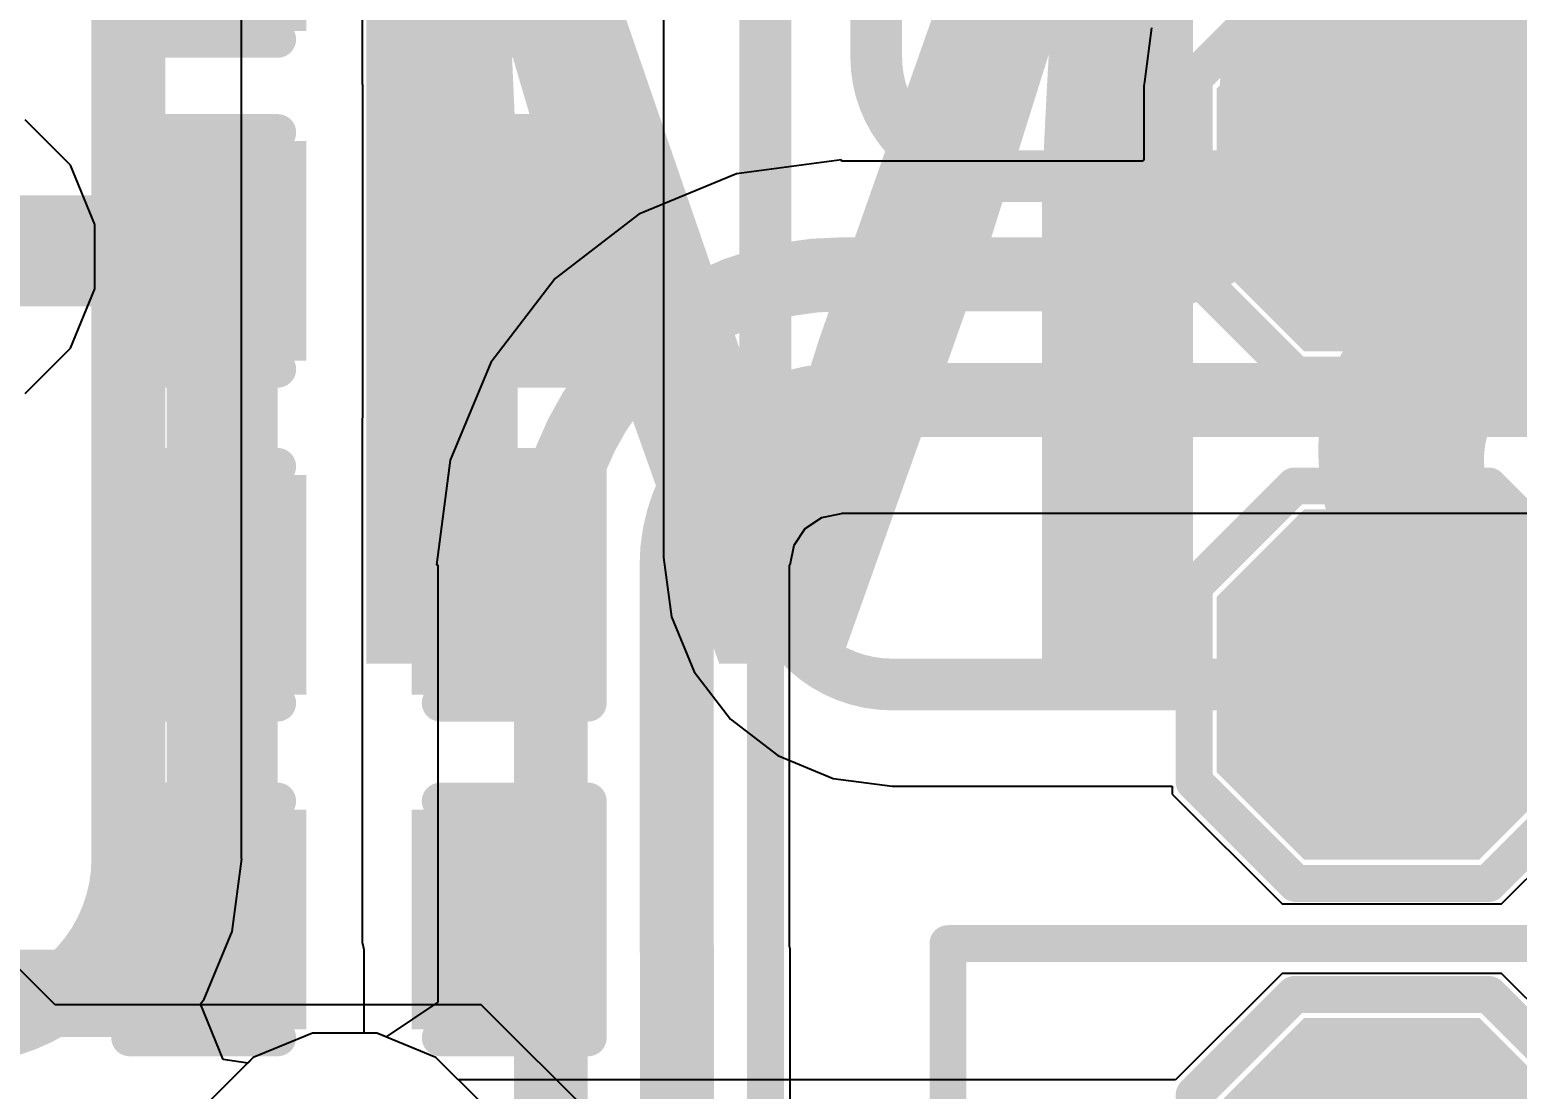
# Model space of a CAD drawing. Header units: inches. Extents: x 0 to 5359, y 0 to 5098.
# Drawn here: x 77.48 to 82.59, y 43.09 to 46.73 of the extents above; entities that cross this region are included whole.
import ezdxf

# ---------------------------------------------------------------- set-up
doc = ezdxf.new("R2010")
doc.units = ezdxf.units.IN
for name, color, linetype in [('Bottom Layer', 5, 'Continuous'), ('Bottom Overlay', 54, 'Continuous'), ('Layer 1', 16, 'Continuous'), ('Layer 2', 76, 'Continuous'), ('Top Layer', 1, 'Continuous'), ('Top Overlay', 2, 'Continuous'), ('Top Paste', 8, 'Continuous'), ('Top Solder', 216, 'Continuous')]:
    doc.layers.add(name, color=color, linetype=linetype)
doc.styles.add('Arial Black_Bold', font='', dxfattribs={"height": 0.2})
doc.styles.get('Arial Black_Bold').set_extended_font_data('Arial Black', bold=True)

# ---------------------------------------------------------------- blocks, each defined once
blk = doc.blocks.new('T____________0_5___68')
at = {"layer": 'Top Layer'}
blk.add_hatch(color=1, dxfattribs=at).paths.add_polyline_path([(0.25, 0.5), (-0.25, 0.5), (-0.5, 0.25), (-0.5, -0.25), (-0.25, -0.5), (0.25, -0.5), (0.5, -0.25), (0.5, 0.25)])
at = {"layer": 'Top Paste'}
blk.add_hatch(color=8, dxfattribs=at).paths.add_polyline_path([(0.25, 0.5), (-0.25, 0.5), (-0.5, 0.25), (-0.5, -0.25), (-0.25, -0.5), (0.25, -0.5), (0.5, -0.25), (0.5, 0.25)])
at = {"layer": 'Top Solder'}
blk.add_hatch(color=216, dxfattribs=at).paths.add_polyline_path([(0.3008, 0.6016), (-0.3008, 0.6016), (-0.6016, 0.3008), (-0.6016, -0.3008), (-0.3008, -0.6016), (0.3008, -0.6016), (0.6016, -0.3008), (0.6016, 0.3008)])
at = {"layer": 'Top Overlay'}
for points in [[(-0.6819, 0.3332, 0.127, 0.127, 0), (-0.3355, 0.6795, 0.127, 0.127, 0)], [(0.3365, 0.6795, 0.127, 0.127, 0), (-0.3355, 0.6795, 0.127, 0.127, 0)], [(0.6836, 0.3324, 0.127, 0.127, 0), (0.3365, 0.6795, 0.127, 0.127, 0)], [(-0.6819, -0.3341, 0.127, 0.127, 0), (-0.6819, 0.3332, 0.127, 0.127, 0)], [(0.6836, -0.3298, 0.127, 0.127, 0), (0.6836, 0.3324, 0.127, 0.127, 0)], [(-0.3374, -0.6786, 0.127, 0.127, 0), (-0.6819, -0.3341, 0.127, 0.127, 0)], [(0.3349, -0.6786, 0.127, 0.127, 0), (0.6836, -0.3298, 0.127, 0.127, 0)], [(0.3349, -0.6786, 0.127, 0.127, 0), (-0.3374, -0.6786, 0.127, 0.127, 0)]]:
    blk.add_lwpolyline(points, format="xyseb", dxfattribs=at)
for points in [[(-0.3673, 0.6795, 0.0635, 0.0635, 1), (-0.3038, 0.6795, 0.0635, 0.0635, 1)], [(-0.3673, 0.6795, 0.0635, 0.0635, 1), (-0.3038, 0.6795, 0.0635, 0.0635, 1)], [(0.3047, 0.6795, 0.0635, 0.0635, 1), (0.3682, 0.6795, 0.0635, 0.0635, 1)], [(0.3047, 0.6795, 0.0635, 0.0635, 1), (0.3682, 0.6795, 0.0635, 0.0635, 1)], [(-0.7136, 0.3332, 0.0635, 0.0635, 1), (-0.6501, 0.3332, 0.0635, 0.0635, 1)], [(-0.7136, 0.3332, 0.0635, 0.0635, 1), (-0.6501, 0.3332, 0.0635, 0.0635, 1)], [(0.6519, 0.3324, 0.0635, 0.0635, 1), (0.7154, 0.3324, 0.0635, 0.0635, 1)], [(0.6519, 0.3324, 0.0635, 0.0635, 1), (0.7154, 0.3324, 0.0635, 0.0635, 1)], [(-0.7136, -0.3341, 0.0635, 0.0635, 1), (-0.6501, -0.3341, 0.0635, 0.0635, 1)], [(-0.7136, -0.3341, 0.0635, 0.0635, 1), (-0.6501, -0.3341, 0.0635, 0.0635, 1)], [(0.6519, -0.3298, 0.0635, 0.0635, 1), (0.7154, -0.3298, 0.0635, 0.0635, 1)], [(0.6519, -0.3298, 0.0635, 0.0635, 1), (0.7154, -0.3298, 0.0635, 0.0635, 1)], [(-0.3691, -0.6786, 0.0635, 0.0635, 1), (-0.3056, -0.6786, 0.0635, 0.0635, 1)], [(-0.3691, -0.6786, 0.0635, 0.0635, 1), (-0.3056, -0.6786, 0.0635, 0.0635, 1)], [(0.3031, -0.6786, 0.0635, 0.0635, 1), (0.3666, -0.6786, 0.0635, 0.0635, 1)], [(0.3031, -0.6786, 0.0635, 0.0635, 1), (0.3666, -0.6786, 0.0635, 0.0635, 1)]]:
    blk.add_lwpolyline(points, format="xyseb", close=True, dxfattribs=at)
blk = doc.blocks.new('T____________0_5___69')
at = {"layer": 'Top Layer'}
blk.add_hatch(color=1, dxfattribs=at).paths.add_polyline_path([(0.25, 0.5), (-0.25, 0.5), (-0.5, 0.25), (-0.5, -0.25), (-0.25, -0.5), (0.25, -0.5), (0.5, -0.25), (0.5, 0.25)])
at = {"layer": 'Top Paste'}
blk.add_hatch(color=8, dxfattribs=at).paths.add_polyline_path([(0.25, 0.5), (-0.25, 0.5), (-0.5, 0.25), (-0.5, -0.25), (-0.25, -0.5), (0.25, -0.5), (0.5, -0.25), (0.5, 0.25)])
at = {"layer": 'Top Solder'}
blk.add_hatch(color=216, dxfattribs=at).paths.add_polyline_path([(0.3008, 0.6016), (-0.3008, 0.6016), (-0.6016, 0.3008), (-0.6016, -0.3008), (-0.3008, -0.6016), (0.3008, -0.6016), (0.6016, -0.3008), (0.6016, 0.3008)])
at = {"layer": 'Top Overlay'}
for points in [[(-0.6819, 0.3332, 0.127, 0.127, 0), (-0.3355, 0.6795, 0.127, 0.127, 0)], [(0.3365, 0.6795, 0.127, 0.127, 0), (-0.3355, 0.6795, 0.127, 0.127, 0)], [(0.6836, 0.3324, 0.127, 0.127, 0), (0.3365, 0.6795, 0.127, 0.127, 0)], [(-0.6819, -0.3341, 0.127, 0.127, 0), (-0.6819, 0.3332, 0.127, 0.127, 0)], [(0.6836, -0.3298, 0.127, 0.127, 0), (0.6836, 0.3324, 0.127, 0.127, 0)], [(-0.3374, -0.6786, 0.127, 0.127, 0), (-0.6819, -0.3341, 0.127, 0.127, 0)], [(0.3349, -0.6786, 0.127, 0.127, 0), (0.6836, -0.3298, 0.127, 0.127, 0)], [(0.3349, -0.6786, 0.127, 0.127, 0), (-0.3374, -0.6786, 0.127, 0.127, 0)]]:
    blk.add_lwpolyline(points, format="xyseb", dxfattribs=at)
for points in [[(-0.3673, 0.6795, 0.0635, 0.0635, 1), (-0.3038, 0.6795, 0.0635, 0.0635, 1)], [(-0.3673, 0.6795, 0.0635, 0.0635, 1), (-0.3038, 0.6795, 0.0635, 0.0635, 1)], [(0.3047, 0.6795, 0.0635, 0.0635, 1), (0.3682, 0.6795, 0.0635, 0.0635, 1)], [(0.3047, 0.6795, 0.0635, 0.0635, 1), (0.3682, 0.6795, 0.0635, 0.0635, 1)], [(-0.7136, 0.3332, 0.0635, 0.0635, 1), (-0.6501, 0.3332, 0.0635, 0.0635, 1)], [(-0.7136, 0.3332, 0.0635, 0.0635, 1), (-0.6501, 0.3332, 0.0635, 0.0635, 1)], [(0.6519, 0.3324, 0.0635, 0.0635, 1), (0.7154, 0.3324, 0.0635, 0.0635, 1)], [(0.6519, 0.3324, 0.0635, 0.0635, 1), (0.7154, 0.3324, 0.0635, 0.0635, 1)], [(-0.7136, -0.3341, 0.0635, 0.0635, 1), (-0.6501, -0.3341, 0.0635, 0.0635, 1)], [(-0.7136, -0.3341, 0.0635, 0.0635, 1), (-0.6501, -0.3341, 0.0635, 0.0635, 1)], [(0.6519, -0.3298, 0.0635, 0.0635, 1), (0.7154, -0.3298, 0.0635, 0.0635, 1)], [(0.6519, -0.3298, 0.0635, 0.0635, 1), (0.7154, -0.3298, 0.0635, 0.0635, 1)], [(-0.3691, -0.6786, 0.0635, 0.0635, 1), (-0.3056, -0.6786, 0.0635, 0.0635, 1)], [(-0.3691, -0.6786, 0.0635, 0.0635, 1), (-0.3056, -0.6786, 0.0635, 0.0635, 1)], [(0.3031, -0.6786, 0.0635, 0.0635, 1), (0.3666, -0.6786, 0.0635, 0.0635, 1)], [(0.3031, -0.6786, 0.0635, 0.0635, 1), (0.3666, -0.6786, 0.0635, 0.0635, 1)]]:
    blk.add_lwpolyline(points, format="xyseb", close=True, dxfattribs=at)
blk = doc.blocks.new('T____________0_5___71')
at = {"layer": 'Top Layer'}
blk.add_hatch(color=1, dxfattribs=at).paths.add_polyline_path([(0.25, 0.5), (-0.25, 0.5), (-0.5, 0.25), (-0.5, -0.25), (-0.25, -0.5), (0.25, -0.5), (0.5, -0.25), (0.5, 0.25)])
at = {"layer": 'Top Paste'}
blk.add_hatch(color=8, dxfattribs=at).paths.add_polyline_path([(0.25, 0.5), (-0.25, 0.5), (-0.5, 0.25), (-0.5, -0.25), (-0.25, -0.5), (0.25, -0.5), (0.5, -0.25), (0.5, 0.25)])
at = {"layer": 'Top Solder'}
blk.add_hatch(color=216, dxfattribs=at).paths.add_polyline_path([(0.3008, 0.6016), (-0.3008, 0.6016), (-0.6016, 0.3008), (-0.6016, -0.3008), (-0.3008, -0.6016), (0.3008, -0.6016), (0.6016, -0.3008), (0.6016, 0.3008)])
at = {"layer": 'Top Overlay'}
for points in [[(-0.6818, 0.3332, 0.127, 0.127, 0), (-0.3355, 0.6795, 0.127, 0.127, 0)], [(0.3365, 0.6795, 0.127, 0.127, 0), (-0.3355, 0.6795, 0.127, 0.127, 0)], [(0.6836, 0.3324, 0.127, 0.127, 0), (0.3365, 0.6795, 0.127, 0.127, 0)], [(-0.6819, -0.3341, 0.127, 0.127, 0), (-0.6818, 0.3332, 0.127, 0.127, 0)], [(0.6836, -0.3298, 0.127, 0.127, 0), (0.6836, 0.3324, 0.127, 0.127, 0)], [(-0.3374, -0.6786, 0.127, 0.127, 0), (-0.6819, -0.3341, 0.127, 0.127, 0)], [(0.3349, -0.6786, 0.127, 0.127, 0), (0.6836, -0.3298, 0.127, 0.127, 0)], [(0.3349, -0.6786, 0.127, 0.127, 0), (-0.3374, -0.6786, 0.127, 0.127, 0)]]:
    blk.add_lwpolyline(points, format="xyseb", dxfattribs=at)
for points in [[(-0.3673, 0.6795, 0.0635, 0.0635, 1), (-0.3038, 0.6795, 0.0635, 0.0635, 1)], [(-0.3673, 0.6795, 0.0635, 0.0635, 1), (-0.3038, 0.6795, 0.0635, 0.0635, 1)], [(0.3047, 0.6795, 0.0635, 0.0635, 1), (0.3682, 0.6795, 0.0635, 0.0635, 1)], [(0.3047, 0.6795, 0.0635, 0.0635, 1), (0.3682, 0.6795, 0.0635, 0.0635, 1)], [(-0.7136, 0.3332, 0.0635, 0.0635, 1), (-0.6501, 0.3332, 0.0635, 0.0635, 1)], [(-0.7136, 0.3332, 0.0635, 0.0635, 1), (-0.6501, 0.3332, 0.0635, 0.0635, 1)], [(0.6519, 0.3324, 0.0635, 0.0635, 1), (0.7154, 0.3324, 0.0635, 0.0635, 1)], [(0.6519, 0.3324, 0.0635, 0.0635, 1), (0.7154, 0.3324, 0.0635, 0.0635, 1)], [(-0.7136, -0.3341, 0.0635, 0.0635, 1), (-0.6501, -0.3341, 0.0635, 0.0635, 1)], [(-0.7136, -0.3341, 0.0635, 0.0635, 1), (-0.6501, -0.3341, 0.0635, 0.0635, 1)], [(0.6519, -0.3298, 0.0635, 0.0635, 1), (0.7154, -0.3298, 0.0635, 0.0635, 1)], [(0.6519, -0.3298, 0.0635, 0.0635, 1), (0.7154, -0.3298, 0.0635, 0.0635, 1)], [(-0.3691, -0.6786, 0.0635, 0.0635, 1), (-0.3056, -0.6786, 0.0635, 0.0635, 1)], [(-0.3691, -0.6786, 0.0635, 0.0635, 1), (-0.3056, -0.6786, 0.0635, 0.0635, 1)], [(0.3031, -0.6786, 0.0635, 0.0635, 1), (0.3666, -0.6786, 0.0635, 0.0635, 1)], [(0.3031, -0.6786, 0.0635, 0.0635, 1), (0.3666, -0.6786, 0.0635, 0.0635, 1)]]:
    blk.add_lwpolyline(points, format="xyseb", close=True, dxfattribs=at)
blk = doc.blocks.new('C___0402_261')
at = {"layer": 'Top Layer'}
for points in [[(-0.6985, -0.3175), (-0.6985, 0.3175), (-0.2413, 0.3175), (-0.2413, -0.3175)], [(0.2413, -0.3175), (0.2413, 0.3175), (0.6985, 0.3175), (0.6985, -0.3175)]]:
    blk.add_hatch(color=1, dxfattribs=at).paths.add_polyline_path(points)
at = {"layer": 'Top Paste'}
for points in [[(-0.6985, -0.3175), (-0.6985, 0.3175), (-0.2413, 0.3175), (-0.2413, -0.3175)], [(0.2413, -0.3175), (0.2413, 0.3175), (0.6985, 0.3175), (0.6985, -0.3175)]]:
    blk.add_hatch(color=8, dxfattribs=at).paths.add_polyline_path(points)
at = {"layer": 'Top Solder'}
for points in [[(-0.7585, -0.3775), (-0.7585, 0.3775), (-0.1813, 0.3775), (-0.1813, -0.3775)], [(0.1813, -0.3775), (0.1813, 0.3775), (0.7585, 0.3775), (0.7585, -0.3775)]]:
    blk.add_hatch(color=216, dxfattribs=at).paths.add_polyline_path(points)
at = {"layer": 'Top Overlay'}
for points in [[(-0.2794, 0.4064, 0.127, 0.127, 0), (-0.7874, 0.4064, 0.127, 0.127, 0)], [(-0.7874, -0.4064, 0.127, 0.127, 0), (-0.7874, 0.4064, 0.127, 0.127, 0)], [(0.7874, 0.4064, 0.127, 0.127, 0), (0.2794, 0.4064, 0.127, 0.127, 0)], [(0.7874, 0.4064, 0.127, 0.127, 0), (0.7874, -0.4064, 0.127, 0.127, 0)], [(-0.2794, -0.4064, 0.127, 0.127, 0), (-0.7874, -0.4064, 0.127, 0.127, 0)], [(0.7874, -0.4064, 0.127, 0.127, 0), (0.2794, -0.4064, 0.127, 0.127, 0)]]:
    blk.add_lwpolyline(points, format="xyseb", dxfattribs=at)
for points in [[(-0.8192, 0.4064, 0.0635, 0.0635, 1), (-0.7557, 0.4064, 0.0635, 0.0635, 1)], [(-0.8192, 0.4064, 0.0635, 0.0635, 1), (-0.7557, 0.4064, 0.0635, 0.0635, 1)], [(-0.3112, 0.4064, 0.0635, 0.0635, 1), (-0.2477, 0.4064, 0.0635, 0.0635, 1)], [(0.2477, 0.4064, 0.0635, 0.0635, 1), (0.3112, 0.4064, 0.0635, 0.0635, 1)], [(0.7557, 0.4064, 0.0635, 0.0635, 1), (0.8192, 0.4064, 0.0635, 0.0635, 1)], [(0.7557, 0.4064, 0.0635, 0.0635, 1), (0.8192, 0.4064, 0.0635, 0.0635, 1)], [(-0.8192, -0.4064, 0.0635, 0.0635, 1), (-0.7557, -0.4064, 0.0635, 0.0635, 1)], [(-0.8192, -0.4064, 0.0635, 0.0635, 1), (-0.7557, -0.4064, 0.0635, 0.0635, 1)], [(-0.3111, -0.4064, 0.0635, 0.0635, 1), (-0.2476, -0.4064, 0.0635, 0.0635, 1)], [(0.2477, -0.4064, 0.0635, 0.0635, 1), (0.3112, -0.4064, 0.0635, 0.0635, 1)], [(0.7557, -0.4064, 0.0635, 0.0635, 1), (0.8192, -0.4064, 0.0635, 0.0635, 1)], [(0.7557, -0.4064, 0.0635, 0.0635, 1), (0.8192, -0.4064, 0.0635, 0.0635, 1)]]:
    blk.add_lwpolyline(points, format="xyseb", close=True, dxfattribs=at)
blk = doc.blocks.new('C___0402_271')
at = {"layer": 'Top Layer'}
for points in [[(-0.6985, -0.3175), (-0.6985, 0.3175), (-0.2413, 0.3175), (-0.2413, -0.3175)], [(0.2413, -0.3175), (0.2413, 0.3175), (0.6985, 0.3175), (0.6985, -0.3175)]]:
    blk.add_hatch(color=1, dxfattribs=at).paths.add_polyline_path(points)
at = {"layer": 'Top Paste'}
for points in [[(-0.6985, -0.3175), (-0.6985, 0.3175), (-0.2413, 0.3175), (-0.2413, -0.3175)], [(0.2413, -0.3175), (0.2413, 0.3175), (0.6985, 0.3175), (0.6985, -0.3175)]]:
    blk.add_hatch(color=8, dxfattribs=at).paths.add_polyline_path(points)
at = {"layer": 'Top Solder'}
for points in [[(-0.7585, -0.3775), (-0.7585, 0.3775), (-0.1813, 0.3775), (-0.1813, -0.3775)], [(0.1813, -0.3775), (0.1813, 0.3775), (0.7585, 0.3775), (0.7585, -0.3775)]]:
    blk.add_hatch(color=216, dxfattribs=at).paths.add_polyline_path(points)
at = {"layer": 'Top Overlay'}
for points in [[(-0.7874, 0.4064, 0.127, 0.127, 0), (-0.7874, -0.4064, 0.127, 0.127, 0)], [(-0.2794, 0.4064, 0.127, 0.127, 0), (-0.7874, 0.4064, 0.127, 0.127, 0)], [(0.7874, 0.4064, 0.127, 0.127, 0), (0.2794, 0.4064, 0.127, 0.127, 0)], [(0.7874, 0.4064, 0.127, 0.127, 0), (0.7874, -0.4064, 0.127, 0.127, 0)], [(-0.2794, -0.4064, 0.127, 0.127, 0), (-0.7874, -0.4064, 0.127, 0.127, 0)], [(0.7874, -0.4064, 0.127, 0.127, 0), (0.2794, -0.4064, 0.127, 0.127, 0)]]:
    blk.add_lwpolyline(points, format="xyseb", dxfattribs=at)
for points in [[(-0.8192, 0.4064, 0.0635, 0.0635, 1), (-0.7557, 0.4064, 0.0635, 0.0635, 1)], [(-0.8192, 0.4064, 0.0635, 0.0635, 1), (-0.7557, 0.4064, 0.0635, 0.0635, 1)], [(-0.3112, 0.4064, 0.0635, 0.0635, 1), (-0.2477, 0.4064, 0.0635, 0.0635, 1)], [(0.2476, 0.4064, 0.0635, 0.0635, 1), (0.3111, 0.4064, 0.0635, 0.0635, 1)], [(0.7556, 0.4064, 0.0635, 0.0635, 1), (0.8191, 0.4064, 0.0635, 0.0635, 1)], [(0.7556, 0.4064, 0.0635, 0.0635, 1), (0.8191, 0.4064, 0.0635, 0.0635, 1)], [(-0.8192, -0.4064, 0.0635, 0.0635, 1), (-0.7557, -0.4064, 0.0635, 0.0635, 1)], [(-0.8192, -0.4064, 0.0635, 0.0635, 1), (-0.7557, -0.4064, 0.0635, 0.0635, 1)], [(-0.3112, -0.4064, 0.0635, 0.0635, 1), (-0.2477, -0.4064, 0.0635, 0.0635, 1)], [(0.2476, -0.4064, 0.0635, 0.0635, 1), (0.3111, -0.4064, 0.0635, 0.0635, 1)], [(0.7556, -0.4064, 0.0635, 0.0635, 1), (0.8191, -0.4064, 0.0635, 0.0635, 1)], [(0.7556, -0.4064, 0.0635, 0.0635, 1), (0.8191, -0.4064, 0.0635, 0.0635, 1)]]:
    blk.add_lwpolyline(points, format="xyseb", close=True, dxfattribs=at)
blk = doc.blocks.new('C___0402_272')
at = {"layer": 'Top Layer'}
for points in [[(-0.6985, -0.3175), (-0.6985, 0.3175), (-0.2413, 0.3175), (-0.2413, -0.3175)], [(0.2413, -0.3175), (0.2413, 0.3175), (0.6985, 0.3175), (0.6985, -0.3175)]]:
    blk.add_hatch(color=1, dxfattribs=at).paths.add_polyline_path(points)
at = {"layer": 'Top Paste'}
for points in [[(-0.6985, -0.3175), (-0.6985, 0.3175), (-0.2413, 0.3175), (-0.2413, -0.3175)], [(0.2413, -0.3175), (0.2413, 0.3175), (0.6985, 0.3175), (0.6985, -0.3175)]]:
    blk.add_hatch(color=8, dxfattribs=at).paths.add_polyline_path(points)
at = {"layer": 'Top Solder'}
for points in [[(-0.7585, -0.3775), (-0.7585, 0.3775), (-0.1813, 0.3775), (-0.1813, -0.3775)], [(0.1813, -0.3775), (0.1813, 0.3775), (0.7585, 0.3775), (0.7585, -0.3775)]]:
    blk.add_hatch(color=216, dxfattribs=at).paths.add_polyline_path(points)
at = {"layer": 'Top Overlay'}
for points in [[(-0.7874, -0.4064, 0.127, 0.127, 0), (-0.7874, 0.4064, 0.127, 0.127, 0)], [(-0.2794, 0.4064, 0.127, 0.127, 0), (-0.7874, 0.4064, 0.127, 0.127, 0)], [(0.7874, 0.4064, 0.127, 0.127, 0), (0.2794, 0.4064, 0.127, 0.127, 0)], [(0.7874, -0.4064, 0.127, 0.127, 0), (0.7874, 0.4064, 0.127, 0.127, 0)], [(-0.2794, -0.4064, 0.127, 0.127, 0), (-0.7874, -0.4064, 0.127, 0.127, 0)], [(0.7874, -0.4064, 0.127, 0.127, 0), (0.2794, -0.4064, 0.127, 0.127, 0)]]:
    blk.add_lwpolyline(points, format="xyseb", dxfattribs=at)
for points in [[(-0.8192, 0.4064, 0.0635, 0.0635, 1), (-0.7557, 0.4064, 0.0635, 0.0635, 1)], [(-0.8192, 0.4064, 0.0635, 0.0635, 1), (-0.7557, 0.4064, 0.0635, 0.0635, 1)], [(-0.3111, 0.4064, 0.0635, 0.0635, 1), (-0.2476, 0.4064, 0.0635, 0.0635, 1)], [(0.2477, 0.4064, 0.0635, 0.0635, 1), (0.3112, 0.4064, 0.0635, 0.0635, 1)], [(0.7556, 0.4064, 0.0635, 0.0635, 1), (0.8191, 0.4064, 0.0635, 0.0635, 1)], [(0.7556, 0.4064, 0.0635, 0.0635, 1), (0.8191, 0.4064, 0.0635, 0.0635, 1)], [(-0.8192, -0.4064, 0.0635, 0.0635, 1), (-0.7557, -0.4064, 0.0635, 0.0635, 1)], [(-0.8192, -0.4064, 0.0635, 0.0635, 1), (-0.7557, -0.4064, 0.0635, 0.0635, 1)], [(-0.3111, -0.4064, 0.0635, 0.0635, 1), (-0.2476, -0.4064, 0.0635, 0.0635, 1)], [(0.2477, -0.4064, 0.0635, 0.0635, 1), (0.3112, -0.4064, 0.0635, 0.0635, 1)], [(0.7556, -0.4064, 0.0635, 0.0635, 1), (0.8191, -0.4064, 0.0635, 0.0635, 1)], [(0.7556, -0.4064, 0.0635, 0.0635, 1), (0.8191, -0.4064, 0.0635, 0.0635, 1)]]:
    blk.add_lwpolyline(points, format="xyseb", close=True, dxfattribs=at)
blk = doc.blocks.new('C___0402_279')
at = {"layer": 'Top Layer'}
for points in [[(-0.6985, -0.3175), (-0.6985, 0.3175), (-0.2413, 0.3175), (-0.2413, -0.3175)], [(0.2413, -0.3175), (0.2413, 0.3175), (0.6985, 0.3175), (0.6985, -0.3175)]]:
    blk.add_hatch(color=1, dxfattribs=at).paths.add_polyline_path(points)
at = {"layer": 'Top Paste'}
for points in [[(-0.6985, -0.3175), (-0.6985, 0.3175), (-0.2413, 0.3175), (-0.2413, -0.3175)], [(0.2413, -0.3175), (0.2413, 0.3175), (0.6985, 0.3175), (0.6985, -0.3175)]]:
    blk.add_hatch(color=8, dxfattribs=at).paths.add_polyline_path(points)
at = {"layer": 'Top Solder'}
for points in [[(-0.7585, -0.3775), (-0.7585, 0.3775), (-0.1813, 0.3775), (-0.1813, -0.3775)], [(0.1813, -0.3775), (0.1813, 0.3775), (0.7585, 0.3775), (0.7585, -0.3775)]]:
    blk.add_hatch(color=216, dxfattribs=at).paths.add_polyline_path(points)
at = {"layer": 'Top Overlay'}
for points in [[(-0.7874, 0.4064, 0.127, 0.127, 0), (-0.7874, -0.4064, 0.127, 0.127, 0)], [(-0.2794, 0.4064, 0.127, 0.127, 0), (-0.7874, 0.4064, 0.127, 0.127, 0)], [(0.7874, 0.4064, 0.127, 0.127, 0), (0.2794, 0.4064, 0.127, 0.127, 0)], [(0.7874, 0.4064, 0.127, 0.127, 0), (0.7874, -0.4064, 0.127, 0.127, 0)], [(-0.2794, -0.4064, 0.127, 0.127, 0), (-0.7874, -0.4064, 0.127, 0.127, 0)], [(0.7874, -0.4064, 0.127, 0.127, 0), (0.2794, -0.4064, 0.127, 0.127, 0)]]:
    blk.add_lwpolyline(points, format="xyseb", dxfattribs=at)
for points in [[(-0.8191, 0.4064, 0.0635, 0.0635, 1), (-0.7556, 0.4064, 0.0635, 0.0635, 1)], [(-0.8191, 0.4064, 0.0635, 0.0635, 1), (-0.7556, 0.4064, 0.0635, 0.0635, 1)], [(-0.3111, 0.4064, 0.0635, 0.0635, 1), (-0.2477, 0.4064, 0.0635, 0.0635, 1)], [(0.2477, 0.4064, 0.0635, 0.0635, 1), (0.3112, 0.4064, 0.0635, 0.0635, 1)], [(0.7557, 0.4064, 0.0635, 0.0635, 1), (0.8192, 0.4064, 0.0635, 0.0635, 1)], [(0.7557, 0.4064, 0.0635, 0.0635, 1), (0.8192, 0.4064, 0.0635, 0.0635, 1)], [(-0.8192, -0.4064, 0.0635, 0.0635, 1), (-0.7557, -0.4064, 0.0635, 0.0635, 1)], [(-0.8192, -0.4064, 0.0635, 0.0635, 1), (-0.7557, -0.4064, 0.0635, 0.0635, 1)], [(-0.3111, -0.4064, 0.0635, 0.0635, 1), (-0.2476, -0.4064, 0.0635, 0.0635, 1)], [(0.2477, -0.4064, 0.0635, 0.0635, 1), (0.3112, -0.4064, 0.0635, 0.0635, 1)], [(0.7557, -0.4064, 0.0635, 0.0635, 1), (0.8192, -0.4064, 0.0635, 0.0635, 1)], [(0.7557, -0.4064, 0.0635, 0.0635, 1), (0.8192, -0.4064, 0.0635, 0.0635, 1)]]:
    blk.add_lwpolyline(points, format="xyseb", close=True, dxfattribs=at)

msp = doc.modelspace()

# ---------------------------------------------------------------- hatches: boundary and pattern name
at = {"layer": 'Top Layer'}
msp.add_hatch(color=1, dxfattribs=at).paths.add_polyline_path([(75.6821, 43.2667), (78.3719, 43.2667), (78.3719, 43.5667), (75.6821, 43.5667)])

# ---------------------------------------------------------------- linework, layer by layer
at = {"layer": 'Bottom Layer'}
for p, q in [((78.2097, 43.8788), (78.2097, 47.3839)), ((81.3361, 46.7333), (81.3117, 46.5476)), ((81.3117, 46.5476), (81.309, 46.5344)), ((81.309, 46.5344), (81.309, 46.2786)), ((80.2706, 46.2799), (79.9105, 46.2325)), ((80.2706, 46.2755), (80.2706, 46.2799)), ((80.2706, 46.2754), (80.2706, 46.2755)), ((81.3058, 46.2754), (80.2706, 46.2754)), ((81.3068, 46.2777), (81.3058, 46.2754)), ((81.309, 46.2786), (81.3068, 46.2777)), ((79.9105, 46.2325), (79.575, 46.0935)), ((79.575, 46.0935), (79.2869, 45.8725)), ((79.2869, 45.8725), (79.0659, 45.5844)), ((79.0659, 45.5844), (78.9269, 45.2489)), ((78.9269, 45.2489), (78.8795, 44.8888)), ((80.1461, 45.0133), (80.2032, 45.0515)), ((80.2032, 45.0515), (80.2706, 45.0649)), ((80.2706, 45.0649), (80.2706, 45.0667)), ((80.2706, 45.0667), (87.531, 45.0667)), ((80.1079, 44.9562), (80.1461, 45.0133)), ((80.0945, 44.8888), (80.1079, 44.9562)), ((78.8795, 44.8888), (78.8839, 44.8888)), ((78.8839, 44.8888), (78.8839, 43.3861)), ((80.0927, 43.5789), (80.0927, 44.8888)), ((80.0927, 44.8888), (80.0945, 44.8888)), ((78.1776, 43.629), (78.2105, 43.8788)), ((78.2105, 43.8788), (78.2097, 43.8788)), ((78.0812, 43.3963), (78.1776, 43.629)), ((80.0944, 43.5702), (80.0927, 43.5789)), ((80.0944, 41.8958), (80.0944, 43.5702)), ((78.0691, 43.3805), (78.0812, 43.3963)), ((78.8839, 43.3861), (78.7061, 43.2673)), ((78.1467, 43.1896), (78.0691, 43.3805)), ((78.4538, 43.2805), (78.2502, 43.1962)), ((78.6742, 43.2805), (78.4538, 43.2805)), ((78.7061, 43.2673), (78.6742, 43.2805)), ((78.2314, 43.1774), (78.1467, 43.1896)), ((78.2502, 43.1962), (78.2314, 43.1774))]:
    msp.add_line(p, q, dxfattribs=at)
for points in [[(77.8212, 43.8788, 0.254, 0.254, 0), (77.8212, 47.3839, 0.254, 0.254, 0)], [(81.6975, 46.5344, 0.254, 0.254, -1), (82.4595, 46.5344, 0.254, 0.254, 0)], [(81.6975, 46.268, 0.254, 0.254, 0), (81.6975, 46.5344, 0.254, 0.254, 0)], [(82.4595, 46.268, 0.254, 0.254, 0), (82.4595, 46.5344, 0.254, 0.254, 0)], [(81.6975, 46.268, 0.254, 0.254, -0.414214), (81.3165, 45.887, 0.254, 0.254, 0)], [(82.8405, 45.887, 0.254, 0.254, -0.414214), (82.4595, 46.268, 0.254, 0.254, 0)], [(79.2724, 44.8888, 0.254, 0.254, -0.414214), (80.2706, 45.887, 0.254, 0.254, 0)], [(80.2706, 45.887, 0.254, 0.254, 0), (81.1895, 45.887, 0.254, 0.254, 0)], [(81.1895, 45.887, 0.254, 0.254, 0), (81.3165, 45.887, 0.254, 0.254, 0)], [(79.7042, 44.8888, 0.254, 0.254, -0.414214), (80.2706, 45.4552, 0.254, 0.254, 0)], [(80.2706, 45.4552, 0.254, 0.254, 0), (87.5311, 45.4552, 0.254, 0.254, 0)], [(79.2724, 42.7778, 0.254, 0.254, 0), (79.2724, 44.8888, 0.254, 0.254, 0)], [(79.7042, 43.5702, 0.254, 0.254, 0), (79.7042, 44.8888, 0.254, 0.254, 0)], [(77.8212, 43.8788, 0.254, 0.254, -0.414214), (77.2454, 43.303, 0.254, 0.254, 0)], [(79.7059, 41.8958, 0.254, 0.254, 0), (79.7059, 43.5702, 0.254, 0.254, 0)]]:
    msp.add_lwpolyline(points, format="xyseb", dxfattribs=at)
for points in [[(81.634, 46.5344, 0.127, 0.127, 1), (81.761, 46.5344, 0.127, 0.127, 1)], [(81.634, 46.5344, 0.127, 0.127, 1), (81.761, 46.5344, 0.127, 0.127, 1)], [(82.396, 46.5344, 0.127, 0.127, 1), (82.523, 46.5344, 0.127, 0.127, 1)], [(82.396, 46.5344, 0.127, 0.127, 1), (82.523, 46.5344, 0.127, 0.127, 1)], [(81.634, 46.268, 0.127, 0.127, 1), (81.761, 46.268, 0.127, 0.127, 1)], [(81.634, 46.268, 0.127, 0.127, 1), (81.761, 46.268, 0.127, 0.127, 1)], [(82.396, 46.268, 0.127, 0.127, 1), (82.523, 46.268, 0.127, 0.127, 1)], [(82.396, 46.268, 0.127, 0.127, 1), (82.523, 46.268, 0.127, 0.127, 1)], [(80.2071, 45.887, 0.127, 0.127, 1), (80.3341, 45.887, 0.127, 0.127, 1)], [(80.2071, 45.887, 0.127, 0.127, 1), (80.3341, 45.887, 0.127, 0.127, 1)], [(81.126, 45.887, 0.127, 0.127, 1), (81.253, 45.887, 0.127, 0.127, 1)], [(81.126, 45.887, 0.127, 0.127, 1), (81.253, 45.887, 0.127, 0.127, 1)], [(81.253, 45.887, 0.127, 0.127, 1), (81.38, 45.887, 0.127, 0.127, 1)], [(81.253, 45.887, 0.127, 0.127, 1), (81.38, 45.887, 0.127, 0.127, 1)], [(80.2071, 45.4552, 0.127, 0.127, 1), (80.3341, 45.4552, 0.127, 0.127, 1)], [(80.2071, 45.4552, 0.127, 0.127, 1), (80.3341, 45.4552, 0.127, 0.127, 1)], [(79.2089, 44.8888, 0.127, 0.127, 1), (79.3359, 44.8888, 0.127, 0.127, 1)], [(79.2089, 44.8888, 0.127, 0.127, 1), (79.3359, 44.8888, 0.127, 0.127, 1)], [(79.6407, 44.8888, 0.127, 0.127, 1), (79.7677, 44.8888, 0.127, 0.127, 1)], [(79.6407, 44.8888, 0.127, 0.127, 1), (79.7677, 44.8888, 0.127, 0.127, 1)], [(77.7577, 43.8788, 0.127, 0.127, 1), (77.8847, 43.8788, 0.127, 0.127, 1)], [(77.7577, 43.8788, 0.127, 0.127, 1), (77.8847, 43.8788, 0.127, 0.127, 1)], [(79.6407, 43.5702, 0.127, 0.127, 1), (79.7677, 43.5702, 0.127, 0.127, 1)], [(79.6424, 43.5702, 0.127, 0.127, 1), (79.7694, 43.5702, 0.127, 0.127, 1)]]:
    msp.add_lwpolyline(points, format="xyseb", close=True, dxfattribs=at)
at = {"layer": 'Bottom Overlay'}
for points in [[(80.6366, 43.5876, 0.127, 0.127, 0), (83.4611, 43.5876, 0.127, 0.127, 0)], [(80.6366, 40.0537, 0.127, 0.127, 0), (80.6366, 43.5876, 0.127, 0.127, 0)]]:
    msp.add_lwpolyline(points, format="xyseb", dxfattribs=at)
msp.add_lwpolyline([(80.6049, 43.5876, 0.0635, 0.0635, 1), (80.6684, 43.5876, 0.0635, 0.0635, 1)], format="xyseb", close=True, dxfattribs=at)
msp.add_lwpolyline([(80.6049, 43.5876, 0.0635, 0.0635, 1), (80.6684, 43.5876, 0.0635, 0.0635, 1)], format="xyseb", close=True, dxfattribs=at)
at = {"layer": 'Layer 1'}
for p, q in [((77.622, 46.2614), (77.4662, 46.4172)), ((77.7063, 46.0577), (77.622, 46.2614)), ((77.7063, 45.8373), (77.7063, 46.0577)), ((77.622, 45.6337), (77.7063, 45.8373)), ((77.4662, 45.4779), (77.622, 45.6337)), ((78.4538, 43.2805), (78.2502, 43.1962)), ((78.6742, 43.2805), (78.4538, 43.2805)), ((78.8778, 43.1962), (78.6742, 43.2805)), ((78.2502, 43.1962), (78.0944, 43.0403)), ((79.0337, 43.0403), (78.8778, 43.1962))]:
    msp.add_line(p, q, dxfattribs=at)
at = {"layer": 'Layer 2'}
for p, q in [((77.5694, 43.3776), (77.1366, 43.8104)), ((79.0333, 43.3776), (77.5694, 43.3776)), ((79.4289, 42.982), (79.0333, 43.3776))]:
    msp.add_line(p, q, dxfattribs=at)
at = {"layer": 'Top Layer'}
for p, q in [((79.6596, 48.356), (79.6596, 44.9136)), ((78.6259, 46.5389), (78.6259, 47.6721)), ((78.6261, 46.5389), (78.6259, 46.5389)), ((78.6261, 45.5697), (78.6261, 46.5389)), ((78.6262, 45.3959), (78.6261, 45.5697)), ((78.6259, 45.392), (78.6262, 45.3959)), ((78.6259, 44.42), (78.6259, 45.392)), ((78.6259, 45.392), (78.6259, 45.392)), ((78.6262, 45.3959), (78.6262, 45.3959)), ((79.6596, 44.9136), (79.6596, 44.9136)), ((79.6596, 44.9136), (79.6863, 44.7103)), ((79.6863, 44.7103), (79.7648, 44.5209)), ((79.7648, 44.5209), (79.8896, 44.3582)), ((78.6259, 44.2491), (78.6259, 44.42)), ((79.8896, 44.3582), (80.0523, 44.2334)), ((78.6259, 44.2422), (78.6259, 44.2491)), ((78.6259, 44.2491), (78.6259, 44.2491)), ((78.6259, 43.5917), (78.6259, 44.2422)), ((78.6259, 44.2422), (78.6259, 44.2422)), ((80.0523, 44.2334), (80.2417, 44.1549)), ((80.2417, 44.1549), (80.445, 44.1281)), ((80.445, 44.1281), (80.445, 44.1281)), ((80.445, 44.1281), (81.407, 44.1281)), ((81.407, 44.1281), (81.407, 44.1008)), ((81.407, 44.1008), (81.784, 43.7238)), ((82.538, 43.7238), (82.915, 44.1008)), ((81.784, 43.7238), (82.538, 43.7238)), ((78.6309, 43.5667), (78.6259, 43.5917)), ((78.6309, 43.2805), (78.6309, 43.5667)), ((81.784, 43.4851), (81.4185, 43.1196)), ((82.538, 43.4851), (81.784, 43.4851)), ((82.915, 43.1081), (82.538, 43.4851)), ((78.6742, 43.2805), (78.6309, 43.2805)), ((78.8778, 43.1962), (78.6742, 43.2805)), ((78.9544, 43.1196), (78.8778, 43.1962)), ((81.4185, 43.1196), (78.9544, 43.1196))]:
    msp.add_line(p, q, dxfattribs=at)
for points in [[(80.3902, 46.6319, 0.1778, 0.1778, 0), (80.3902, 48.7453, 0.1778, 0.1778, 0)], [(80.0092, 44.9136, 0.1778, 0.1778, 0), (80.0092, 48.421, 0.1778, 0.1778, 0)], [(80.7977, 46.2244, 0.1778, 0.1778, -0.414214), (80.3902, 46.6319, 0.1778, 0.1778, 0)], [(80.7977, 46.2244, 0.1778, 0.1778, 0), (82.161, 46.2244, 0.1778, 0.1778, 0)], [(77.1722, 45.9674, 0.381, 0.381, 0), (78.1435, 45.9674, 0.381, 0.381, 0)], [(78.1435, 45.9674, 0.381, 0.381, 0), (78.1435, 45.9928, 0.381, 0.381, 0)], [(78.1435, 45.7388, 0.381, 0.381, 0), (78.1435, 45.9674, 0.381, 0.381, 0)], [(78.1435, 45.9674, 0.381, 0.381, 0), (78.1435, 45.9674, 0.381, 0.381, 0)], [(78.1435, 45.7388, 0.1778, 0.1778, 0), (78.1435, 45.9674, 0.1778, 0.1778, 0)], [(78.1435, 43.8993, 0.381, 0.381, 0), (78.1435, 45.7388, 0.381, 0.381, 0)], [(80.445, 44.4778, 0.1778, 0.1778, -0.414214), (80.0092, 44.9136, 0.1778, 0.1778, 0)], [(80.445, 44.4778, 0.1778, 0.1778, 0), (82.161, 44.4778, 0.1778, 0.1778, 0)], [(78.1435, 43.6707, 0.381, 0.381, 0), (78.1435, 43.8993, 0.381, 0.381, 0)], [(78.1433, 43.6707, 0.1778, 0.1778, 0), (78.1435, 43.8993, 0.1778, 0.1778, 0)], [(78.1433, 43.5818, 0.1778, 0.1778, 0), (78.1433, 43.6707, 0.1778, 0.1778, 0)], [(78.0036, 43.4421, 0.1778, 0.1778, 0), (78.1433, 43.5818, 0.1778, 0.1778, 0)], [(76.4821, 43.4167, 0.1778, 0.1778, 0), (77.8893, 43.4167, 0.1778, 0.1778, 0)], [(77.8893, 43.4167, 0.1778, 0.1778, 0), (77.9147, 43.4421, 0.1778, 0.1778, 0)], [(77.9147, 43.4421, 0.1778, 0.1778, 0), (78.0036, 43.4421, 0.1778, 0.1778, 0)]]:
    msp.add_lwpolyline(points, format="xyseb", dxfattribs=at)
for points in [[(80.3457, 46.6319, 0.0889, 0.0889, 1), (80.4346, 46.6319, 0.0889, 0.0889, 1)], [(80.3457, 46.6319, 0.0889, 0.0889, 1), (80.4346, 46.6319, 0.0889, 0.0889, 1)], [(80.7532, 46.2244, 0.0889, 0.0889, 1), (80.8421, 46.2244, 0.0889, 0.0889, 1)], [(80.7532, 46.2244, 0.0889, 0.0889, 1), (80.8421, 46.2244, 0.0889, 0.0889, 1)], [(82.1165, 46.2244, 0.0889, 0.0889, 1), (82.2054, 46.2244, 0.0889, 0.0889, 1)], [(78.0483, 45.9928, 0.1905, 0.1905, 1), (78.2388, 45.9928, 0.1905, 0.1905, 1)], [(78.0483, 45.9674, 0.1905, 0.1905, 1), (78.2388, 45.9674, 0.1905, 0.1905, 1)], [(78.0483, 45.9674, 0.1905, 0.1905, 1), (78.2388, 45.9674, 0.1905, 0.1905, 1)], [(78.0483, 45.9674, 0.1905, 0.1905, 1), (78.2388, 45.9674, 0.1905, 0.1905, 1)], [(78.0483, 45.9674, 0.1905, 0.1905, 1), (78.2388, 45.9674, 0.1905, 0.1905, 1)], [(78.0483, 45.9674, 0.1905, 0.1905, 1), (78.2388, 45.9674, 0.1905, 0.1905, 1)], [(78.0991, 45.9674, 0.0889, 0.0889, 1), (78.188, 45.9674, 0.0889, 0.0889, 1)], [(78.0483, 45.7388, 0.1905, 0.1905, 1), (78.2388, 45.7388, 0.1905, 0.1905, 1)], [(78.0483, 45.7388, 0.1905, 0.1905, 1), (78.2388, 45.7388, 0.1905, 0.1905, 1)], [(78.0991, 45.7388, 0.0889, 0.0889, 1), (78.188, 45.7388, 0.0889, 0.0889, 1)], [(79.9647, 44.9136, 0.0889, 0.0889, 1), (80.0536, 44.9136, 0.0889, 0.0889, 1)], [(79.9647, 44.9136, 0.0889, 0.0889, 1), (80.0536, 44.9136, 0.0889, 0.0889, 1)], [(80.4006, 44.4778, 0.0889, 0.0889, 1), (80.4895, 44.4778, 0.0889, 0.0889, 1)], [(80.4006, 44.4778, 0.0889, 0.0889, 1), (80.4895, 44.4778, 0.0889, 0.0889, 1)], [(82.1165, 44.4778, 0.0889, 0.0889, 1), (82.2054, 44.4778, 0.0889, 0.0889, 1)], [(78.0483, 43.8993, 0.1905, 0.1905, 1), (78.2388, 43.8993, 0.1905, 0.1905, 1)], [(78.0483, 43.8993, 0.1905, 0.1905, 1), (78.2388, 43.8993, 0.1905, 0.1905, 1)], [(78.0991, 43.8993, 0.0889, 0.0889, 1), (78.188, 43.8993, 0.0889, 0.0889, 1)], [(78.0483, 43.6707, 0.1905, 0.1905, 1), (78.2388, 43.6707, 0.1905, 0.1905, 1)], [(78.0988, 43.6707, 0.0889, 0.0889, 1), (78.1877, 43.6707, 0.0889, 0.0889, 1)], [(78.0988, 43.6707, 0.0889, 0.0889, 1), (78.1877, 43.6707, 0.0889, 0.0889, 1)], [(78.0988, 43.5818, 0.0889, 0.0889, 1), (78.1877, 43.5818, 0.0889, 0.0889, 1)], [(78.0988, 43.5818, 0.0889, 0.0889, 1), (78.1877, 43.5818, 0.0889, 0.0889, 1)], [(77.8448, 43.4167, 0.0889, 0.0889, 1), (77.9337, 43.4167, 0.0889, 0.0889, 1)], [(77.8448, 43.4167, 0.0889, 0.0889, 1), (77.9337, 43.4167, 0.0889, 0.0889, 1)], [(77.8702, 43.4421, 0.0889, 0.0889, 1), (77.9591, 43.4421, 0.0889, 0.0889, 1)], [(77.8702, 43.4421, 0.0889, 0.0889, 1), (77.9591, 43.4421, 0.0889, 0.0889, 1)], [(77.9591, 43.4421, 0.0889, 0.0889, 1), (78.048, 43.4421, 0.0889, 0.0889, 1)], [(77.9591, 43.4421, 0.0889, 0.0889, 1), (78.048, 43.4421, 0.0889, 0.0889, 1)]]:
    msp.add_lwpolyline(points, format="xyseb", close=True, dxfattribs=at)
at = {"layer": 'Top Overlay'}
msp.add_lwpolyline([(80.01, 42.8769, 0.127, 0.127, 0), (80.01, 47.9711, 0.127, 0.127, 0)], format="xyseb", dxfattribs=at)

# ---------------------------------------------------------------- block references
for name, p, rotation in [('C___0402_261', (78.6132, 47.1006), 180), ('T____________0_5___69', (82.161, 46.2244), 270), ('C___0402_271', (78.6134, 45.9674), 180), ('C___0402_272', (78.6132, 44.8205), 180), ('T____________0_5___71', (82.161, 44.4778), 270), ('C___0402_279', (78.6132, 43.6707), 180), ('T____________0_5___68', (82.161, 42.7311), 270)]:
    msp.add_blockref(name, p, dxfattribs=dict(rotation=rotation))

# ---------------------------------------------------------------- texts
at = {"layer": 'Bottom Overlay', "style": 'Arial Black_Bold', "text_generation_flag": 2}
msp.add_text('USM EXT', height=2.54, rotation=360, dxfattribs=at).set_placement((87.3918, 44.5497))

doc.saveas('drawing.dxf')
